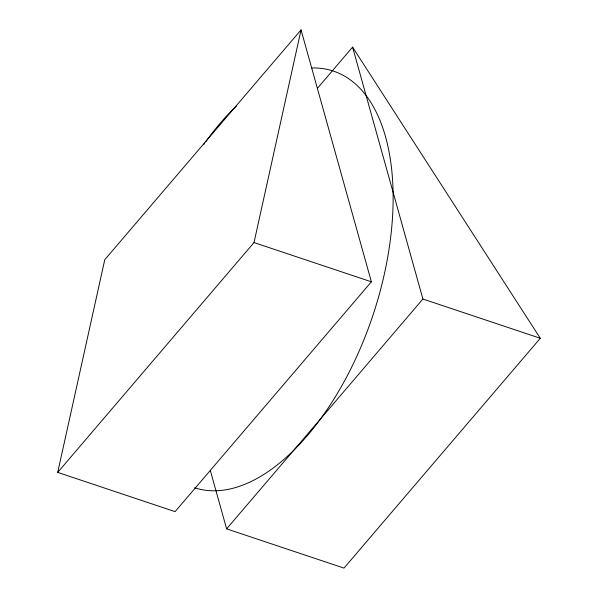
<?xml version="1.0" encoding="UTF-8"?>
<svg xmlns="http://www.w3.org/2000/svg" width="598" height="598" viewBox="0 0 598 598"><rect width="100%" height="100%" fill="white"/><g stroke="black" fill="none" stroke-linecap="round" stroke-linejoin="round"><path stroke-width="0.9" d="M57.707 472.398L104.755 259.726L301.048 29.9L371.38 281.808L175.087 511.634L57.707 472.398L254.008 242.564L301.048 29.9M317.441 88.272L352.581 47.13L540.293 338.274L343.992 568.1L226.62 528.864L210.287 470.387M226.62 528.864L422.913 299.03L352.581 47.13M254.008 242.564L371.38 281.808M422.913 299.03L540.293 338.274M311.76 67.993A219.586 114.861 -71.5 0 1 378.968 295.562A219.586 114.861 -71.5 0 1 194.664 487.789M203.679 144.596A219.586 114.861 -71.5 0 1 204.718 143.139M205.787 141.636A219.586 114.861 -71.5 0 1 236.487 105.936"/></g></svg>
